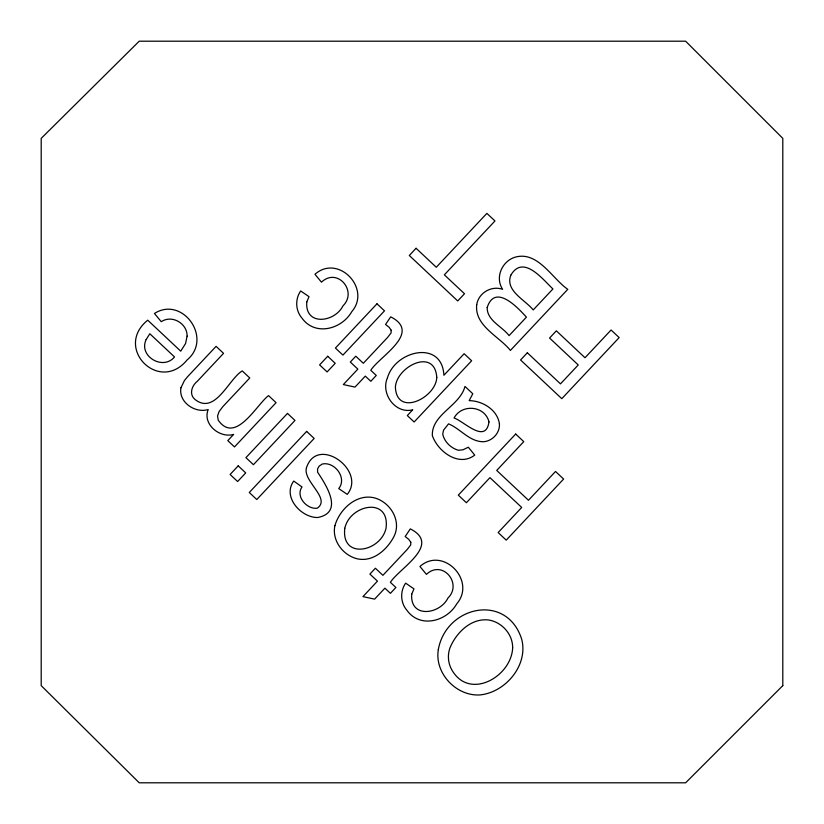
<?xml version="1.0" encoding="UTF-8"?>
<svg xmlns="http://www.w3.org/2000/svg" width="824" height="824" viewBox="0 0 824 824"><rect width="100%" height="100%" fill="white"/><g stroke="black" fill="none" stroke-linecap="round" stroke-linejoin="round"><path stroke-width="1.24" d="M306.466 467.754C302.49 481.195 331.341 498.489 317.25 508.202C307.064 509.685 295.198 496.491 302.006 486.943L293.735 481.062C282.148 496.718 300.987 517.699 317.621 517.524C344.123 512.487 326.149 485.109 317.601 472.183L317.57 468.897L319.146 466.106L322.266 464.036C334.575 461.275 347.388 477.93 338.746 488.581L347.254 494.379C366.742 470.442 317.312 434.681 306.466 467.754M487.19 307.496C486.778 320.474 502.321 326.592 509.088 335.626L526.423 317.158C517.894 307.713 495.08 283.157 487.19 307.496M499.396 423.577C500.25 432.61 492.639 441.005 483.719 441.726C469.701 442.045 460.688 428.841 448.544 423.855L443.528 430.179L442.725 434.238C444.466 441.88 450.944 448.184 458.432 450.285L463.037 449.77L468.331 447.216L474.727 455.106C458.855 467.352 437.832 451.49 432.343 435.618C431.436 414.328 460.008 405.964 464.963 386.415L472.791 393.769L469.165 400.639C482.514 400.794 497.191 409.662 499.396 423.577M391.184 330.228L391.101 332.896L387.62 337.397L363.322 363.281L355.783 356.195L350.303 362.035L357.843 369.111L343.32 384.571L355.01 387.084L365.3 376.115L370.8 381.285L376.28 375.456L370.779 370.285C379.689 356.143 422.166 332.834 390.7 316.838L385.56 324.481L389.124 327.283L391.184 330.228M410.785 542.274L410.713 544.952L407.231 549.443L382.923 575.327L375.384 568.241L369.904 574.081L377.443 581.157L362.931 596.628L374.611 599.13L384.911 588.171L390.411 593.332L395.891 587.502L390.391 582.331C399.29 568.189 441.777 544.88 410.311 528.884L405.171 536.527L408.735 539.329L410.785 542.274M476.725 304.571C474.274 325.902 499.251 336.367 510.406 350.427L567.777 289.327C552.101 278.605 537.454 249.971 514.32 257.438C501.713 261.826 494.925 277.781 502.619 289.317C491.475 285.331 478.631 292.891 476.725 304.571M306.786 301.934C304.756 326.356 334.76 322.544 343.011 305.807C357.771 291.428 337.531 266.986 321.463 282.168L314.984 274.279C338.149 253.71 371.655 288.524 351.786 311.647C341.702 329.332 315.036 336.47 301.955 318.085C295.414 310.576 295.023 299.081 300.667 290.954L309.01 296.671L306.786 301.934M411.743 594.135C409.713 618.546 439.717 614.745 447.968 597.997C462.728 583.629 442.498 559.177 426.42 574.369L419.941 566.479C443.106 545.9 476.612 580.724 456.743 603.848C446.659 621.533 420.003 628.671 406.912 610.285C400.371 602.777 399.98 591.282 405.624 583.145L413.967 588.872L411.743 594.135M438.317 649.642C434.382 673.249 456.321 696.414 479.939 694.931C505.565 692.407 528.503 665.112 521.685 639.197C506.729 592.415 445.969 605.939 438.317 649.642M334.904 525.671C331.701 540.482 342.98 555.304 357.173 558.796C373.076 562.411 387.187 549.629 394.006 536.434C401.896 520.696 390.071 501.682 373.88 497.737C356.061 493.751 339.56 509.5 334.904 525.671M187.1 336.141L185.544 343.577L180.734 351.178L147.723 320.186C113.382 347.882 159.217 394.006 187.038 360.006C213.117 338.386 182.588 295.558 154.428 313.46L161.277 321.7C172.062 314.449 187.398 323.492 187.1 336.141M488.993 421.919C485.727 444.445 464.108 421.373 454.065 417.984C461.914 403.42 485.099 405.748 488.993 421.919M180.95 387.764C178.293 402.102 195.082 413.617 208.204 409.528C202.22 424.092 219.699 438.512 233.625 434.413L227.795 440.624L234.5 446.927L276.061 402.668L268.562 395.623C257.057 403.935 235.448 445.073 218.206 420.096L217.557 415.955L219.112 411.537L222.758 406.726L249.765 377.969L242.266 370.924C228.794 378.741 215.332 415.399 195.03 399.506C188.778 394.346 191.796 385.591 197.369 381.234L223.551 353.352L216.094 346.348L187.563 376.733L184.452 380.482L180.95 387.764M512.652 647.849C511.549 676.277 470.154 700.606 452.232 670.571A26.553 26.553 0 0 1 449.966 647.88C456.187 632.781 470.895 618.021 488.457 619.967C501.764 621.955 512.868 634.243 512.652 647.849M344.793 528.277C340.982 560.001 380.832 551.956 386.065 528.133C389.979 496.378 349.973 504.484 344.793 528.277M436.772 377.351C436.195 397.621 396.88 417.459 395.396 387.29C396.251 366.804 434.691 347.038 436.772 377.351M387.455 377.825C380.42 393.553 395.324 414.287 412.711 409.816L407.313 415.564L414.142 421.991L471.637 360.768L464.139 353.723L443.899 375.27C442.097 339.354 395.232 350.457 387.455 377.825M146.178 339.539C138.144 356.05 162.977 370.954 174.523 356.957L149.814 333.751L146.178 339.539M510.829 275.185C504.731 290.851 525.496 300.029 533.2 309.948L552.925 288.946C543.14 279.882 523.271 253.864 510.829 275.185M416.068 248.271L409.301 255.481L457.722 300.956L464.499 293.746L444.363 274.845L494.966 220.956L486.881 213.365L436.277 267.254L416.068 248.271M327.715 356.267L319.609 364.898L327.107 371.943L335.214 363.312L327.715 356.267M376.98 303.798L335.419 348.058L342.918 355.103L384.489 310.844L376.98 303.798M238.208 465.859L230.112 474.48L237.611 481.525L245.717 472.904L238.208 465.859M287.483 413.391L245.923 457.65L253.421 464.695L294.982 420.436L287.483 413.391M306.652 431.395L249.281 492.484L256.779 499.529L314.16 438.44L306.652 431.395M527.339 352.765L520.572 359.975L561.793 398.682L619.164 337.582L611.078 329.991L585.009 357.75L556.344 330.826L549.567 338.036L578.242 364.96L560.475 383.881L527.339 352.765M515.68 434.042L458.309 495.142L466.394 502.733L489.95 477.642L521.705 507.46L498.149 532.551L506.235 540.142L563.606 479.053L555.52 471.462L528.483 500.261L496.718 470.432L523.765 441.633L515.68 434.042M782.8 685.63L685.63 782.8L139.225 782.8L41.2 685.63L41.2 138.37L139.225 41.2L685.63 41.2L782.8 138.37L782.8 685.63"/></g></svg>
